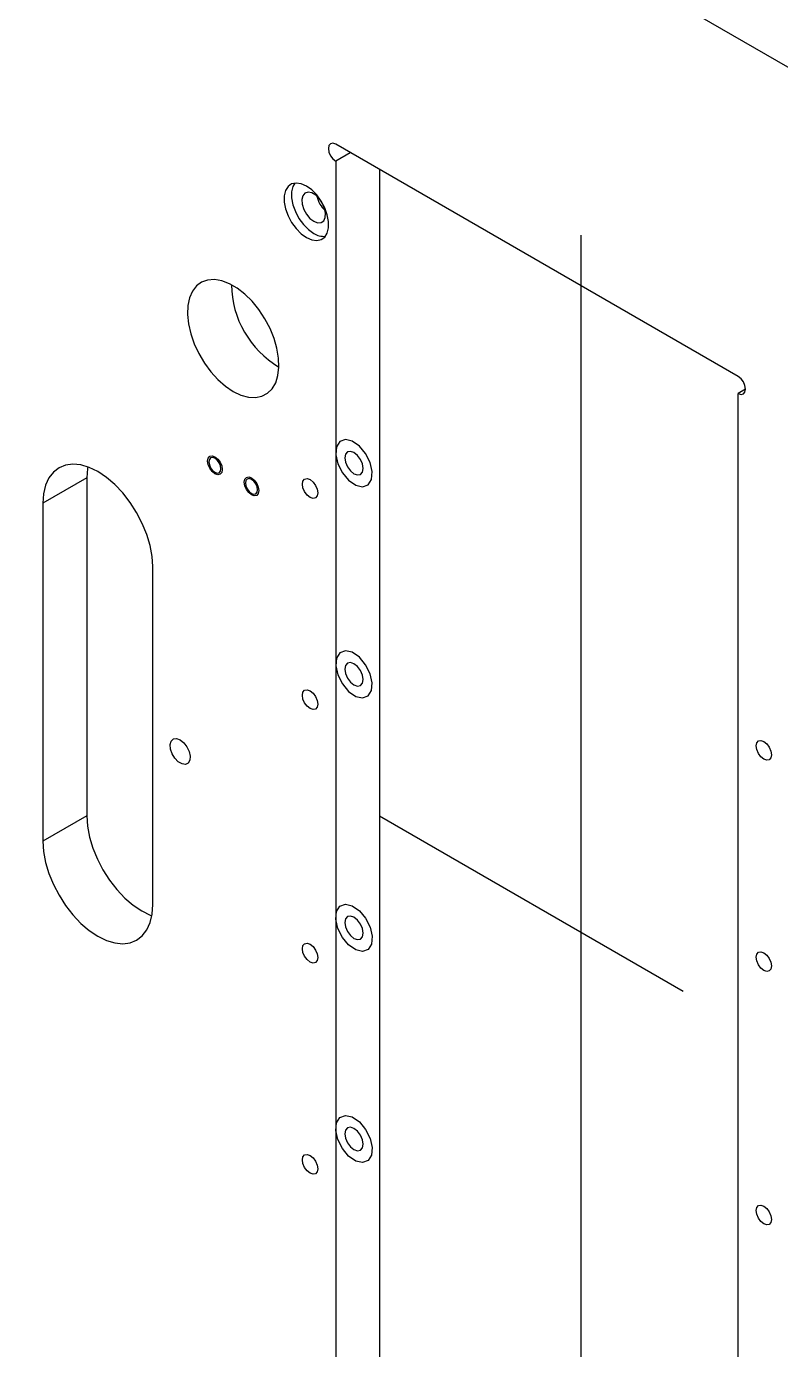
# Model space of a CAD drawing. Extents: x 2 to 292, y 3 to 207.
# Drawn here: x 263.13 to 277.7, y 147.59 to 173.16 of the extents above; entities that cross this region are included whole.
import ezdxf

# ---------------------------------------------------------------- set-up
doc = ezdxf.new("R2010")
doc.units = 0
doc.linetypes.add('SLD-中心线', pattern=[34.29, 30.48, -1.27, 1.27, -1.27])
doc.linetypes.add('SLD-实线', pattern=[0])
doc.layers.get('0').update_dxf_attribs({"linetype": 'CONTINUOUS'})

msp = doc.modelspace()

# ---------------------------------------------------------------- linework, layer by layer
at = {"color": 7, "linetype": 'SLD-实线'}
for p, q in [((285.3652783, 168.02835155), (243.64598006, 192.11238978)), ((276.87999764, 166.39447346), (269.10182309, 170.88471805)), ((269.38471178, 170.72141044), (269.10182309, 170.55810228)), ((269.10182309, 170.55810228), (269.10182309, 144.26548839)), ((269.95035123, 170.39487378), (269.95035123, 144.75533326)), ((277.02141899, 166.14949849), (276.87999764, 166.06785769)), ((276.87999764, 139.7752438), (276.87999764, 166.06785769)), ((264.29349718, 164.43343571), (263.44496903, 163.94359084)), ((264.29349718, 164.43343571), (264.29349718, 157.90110914)), ((263.44496903, 163.94359084), (263.44496903, 157.41126426)), ((265.56628933, 156.18665212), (265.56628933, 162.7189787)), ((264.29349718, 157.90110914), (263.44496903, 157.41126426))]:
    msp.add_line(p, q, dxfattribs=at)
at = {"color": 7, "linetype": 'SLD-中心线'}
for p, q in [((273.83943869, 169.12944105), (273.83943869, 142.18359425)), ((269.9503514, 157.90163996), (275.81617777, 154.51537047))]:
    msp.add_line(p, q, dxfattribs=at)
at = {"color": 7, "linetype": 'SLD-实线', "flags": 128}
for points in [[(269.10182309, 170.88471805), (269.0477039, 170.90353017), (269.00182337, 170.89461536), (268.9711668, 170.85933249), (268.96040197, 170.80305144), (268.9711668, 170.73434159), (269.00182337, 170.66366218), (269.0477039, 170.60177606), (269.10182309, 170.55810228)], [(268.53613783, 169.0801101), (268.63936311, 169.03499255), (268.7365893, 169.0214449), (268.82216584, 169.04025431), (268.89111967, 169.09032631), (268.9394434, 169.16875206), (268.96432795, 169.27097338), (268.96432795, 169.39104987), (268.9394434, 169.52200228), (268.89111967, 169.65622021), (268.82216584, 169.78590582), (268.7365893, 169.90351858), (268.63936311, 170.00222591), (268.53613783, 170.07628972), (268.43291256, 170.12140727), (268.33568637, 170.13495492), (268.25010983, 170.11614672), (268.181156, 170.06607351), (268.13283253, 169.98764882), (268.10794772, 169.88542765), (268.10794772, 169.76535117), (268.13283253, 169.6343986), (268.181156, 169.50017961), (268.25010983, 169.37049522), (268.33568637, 169.25288123), (268.43291256, 169.15417391), (268.53613783, 169.0801101)], [(268.31018117, 170.13291926), (268.27425388, 170.06928963), (268.24936906, 169.96706846), (268.24936906, 169.84699197), (268.27425388, 169.71603941), (268.32257735, 169.58182041), (268.39153117, 169.45213602), (268.47710772, 169.33452204), (268.57433391, 169.23581472), (268.67755918, 169.1617509)], [(268.67755918, 169.39446472), (268.75217833, 169.36576744), (268.81871135, 169.36893721), (268.86994822, 169.40363068), (268.90033689, 169.46608837), (268.90658384, 169.54954231), (268.88801288, 169.64494824), (268.84663574, 169.74196939), (268.78693657, 169.83009003), (268.71538466, 169.89976072), (268.6397337, 169.94343309), (268.56818179, 169.95637448), (268.50848262, 169.93718103), (268.46710548, 169.88793291), (268.44853452, 169.81396855), (268.45478148, 169.72330204), (268.48517014, 169.62575834), (268.53640701, 169.53190803), (268.60294003, 169.45192088), (268.67755918, 169.39446472)], [(267.1219243, 166.10776918), (267.27130143, 166.03621679), (267.41638115, 165.99608663), (267.55298989, 165.98853117), (267.67719744, 166.01377027), (267.78543108, 166.07107522), (267.87457693, 166.15880025), (267.9420701, 166.2744193), (267.98596921, 166.41460714), (268.00501142, 166.57533048), (267.99864856, 166.75196701), (267.96706424, 166.93943305), (267.91116672, 167.13233732), (267.83256416, 167.32512904), (267.73351749, 167.51226267), (267.61687661, 167.68835515), (267.48599695, 167.84833879), (267.34464353, 167.98761389), (267.19688274, 168.1021709), (267.04696561, 168.18871622), (266.89920508, 168.24476003), (266.75785166, 168.26868812), (266.62697187, 168.259815), (266.51033099, 168.2183932), (266.41128445, 168.14561635), (266.33268189, 168.04357721), (266.27678424, 167.91521093), (266.24519992, 167.76421137), (266.23883719, 167.59492116), (266.2578794, 167.41221215), (266.3017785, 167.22133948), (266.36927168, 167.02779447), (266.4584174, 166.83714391), (266.56665103, 166.65487507), (266.69085872, 166.48622891), (266.82746745, 166.33605928), (266.97254718, 166.20868395), (267.1219243, 166.10776918)], [(276.87999764, 166.06785769), (276.93411735, 166.04904648), (276.97999736, 166.05796037), (277.01065392, 166.09324446), (277.02141928, 166.1495252), (277.01065392, 166.21823536), (276.97999736, 166.28891355), (276.93411735, 166.35080059), (276.87999764, 166.39447346)], [(269.79348144, 164.40515884), (269.80730235, 164.55567789), (269.76754577, 164.73116924), (269.68026426, 164.90491592), (269.55874566, 165.05046656), (269.42149006, 165.14566241), (269.28939339, 165.17601076), (269.18256616, 165.13689135), (269.11727186, 165.03425975), (269.10345095, 164.88374069), (269.14320754, 164.70824934), (269.23048904, 164.53450266), (269.35200764, 164.38895202), (269.48926324, 164.29375617), (269.62135991, 164.26340782), (269.72818714, 164.30252724), (269.79348144, 164.40515884)], [(266.76837088, 164.5154812), (266.71425127, 164.55915488), (266.66837088, 164.62104182), (266.63771459, 164.69172031), (266.62694953, 164.76043017), (266.63771459, 164.81671096), (266.66837088, 164.85199444), (266.71425127, 164.86090902), (266.76837088, 164.84209752), (266.82249049, 164.79842384), (266.86837088, 164.7365369), (266.89902718, 164.66585841), (266.90979224, 164.59714855), (266.89902718, 164.54086776), (266.86837088, 164.50558428), (266.82249049, 164.49666971), (266.76837088, 164.5154812)], [(266.76837099, 164.54406019), (266.81301951, 164.52854044), (266.85087081, 164.53589539), (266.87616234, 164.56500387), (266.88504347, 164.61143568), (266.87616234, 164.66812142), (266.85087081, 164.72643089), (266.81301951, 164.77748801), (266.76837099, 164.81351835), (266.7237222, 164.82903825), (266.6858709, 164.82168331), (266.6605795, 164.79257475), (266.65169824, 164.74614302), (266.6605795, 164.6894572), (266.6858709, 164.63114781), (266.7237222, 164.58009069), (266.76837099, 164.54406019)], [(269.45537665, 164.92384449), (269.38772714, 164.94735886), (269.33037665, 164.93621564), (269.29205628, 164.89211129), (269.27859996, 164.82176031), (269.29205628, 164.73587297), (269.33037665, 164.64752487), (269.38772714, 164.57016619), (269.45537665, 164.51557409), (269.52302616, 164.49205972), (269.58037665, 164.50320294), (269.61869702, 164.54730729), (269.63215335, 164.61765828), (269.61869702, 164.70354561), (269.58037665, 164.79189371), (269.52302616, 164.86925239), (269.45537665, 164.92384449)], [(265.56628933, 162.7189787), (265.55323085, 162.91811978), (265.51437692, 163.12743434), (265.45068434, 163.34176833), (265.3637213, 163.55584469), (265.25562919, 163.76439131), (265.12906958, 163.96227317), (264.98715883, 164.14461836), (264.83339119, 164.30693668), (264.67155299, 164.44523059), (264.50562918, 164.55609604), (264.33970537, 164.63680214), (264.17786717, 164.68536264), (264.02409953, 164.70058067), (263.88218878, 164.68208213), (263.75562917, 164.63032289), (263.64753706, 164.54657677), (263.56057402, 164.4329058), (263.49688144, 164.2921097), (263.45802751, 164.12765492), (263.44496903, 163.94359084)], [(264.31145404, 164.64749116), (264.30655565, 164.61749979), (264.29349718, 164.43343571)], [(267.47547766, 164.10727714), (267.42135805, 164.15095082), (267.37547766, 164.21283777), (267.34482137, 164.28351625), (267.33405631, 164.35222612), (267.34482137, 164.40850691), (267.37547766, 164.44379038), (267.42135805, 164.45270496), (267.47547766, 164.43389347), (267.52959727, 164.39021979), (267.57547766, 164.32833284), (267.60613396, 164.25765436), (267.61689902, 164.18894449), (267.60613396, 164.1326637), (267.57547766, 164.09738022), (267.52959727, 164.08846565), (267.47547766, 164.10727714)], [(267.47547762, 164.13585622), (267.52012641, 164.12033632), (267.55797771, 164.12769127), (267.58326898, 164.1567999), (267.59215037, 164.20323156), (267.58326898, 164.25991745), (267.55797771, 164.31822676), (267.52012641, 164.36928389), (267.47547762, 164.40531438), (267.43082909, 164.42083413), (267.39297754, 164.41347934), (267.36768626, 164.3843707), (267.35880513, 164.33793889), (267.36768626, 164.28125315), (267.39297754, 164.22294384), (267.43082909, 164.17188656), (267.47547762, 164.13585622)], [(268.60684839, 164.40133853), (268.6636742, 164.3554805), (268.71184857, 164.29049981), (268.7440377, 164.21628683), (268.75534096, 164.14414156), (268.7440377, 164.08504675), (268.71184857, 164.04799915), (268.6636742, 164.0386388), (268.60684839, 164.05839106), (268.55002285, 164.10424833), (268.50184848, 164.16922962), (268.46965935, 164.243442), (268.45835609, 164.31558727), (268.46965935, 164.37468208), (268.50184848, 164.41173029), (268.55002285, 164.42109002), (268.60684839, 164.40133853)], [(269.79348144, 160.32245478), (269.80730235, 160.47297383), (269.76754577, 160.64846518), (269.68026426, 160.82221186), (269.55874566, 160.9677625), (269.42149006, 161.06295835), (269.28939339, 161.0933067), (269.18256616, 161.05418729), (269.11727186, 160.95155569), (269.10345095, 160.80103663), (269.14320754, 160.62554528), (269.23048904, 160.4517986), (269.35200764, 160.30624796), (269.48926324, 160.21105211), (269.62135991, 160.18070376), (269.72818714, 160.21982318), (269.79348144, 160.32245478)], [(269.45537665, 160.84114043), (269.38772714, 160.8646548), (269.33037665, 160.85351158), (269.29205628, 160.80940723), (269.27859996, 160.73905625), (269.29205628, 160.65316891), (269.33037665, 160.56482081), (269.38772714, 160.48746213), (269.45537665, 160.43287003), (269.52302616, 160.40935566), (269.58037665, 160.42049888), (269.61869702, 160.46460323), (269.63215335, 160.53495422), (269.61869702, 160.62084155), (269.58037665, 160.70918965), (269.52302616, 160.78654834), (269.45537665, 160.84114043)], [(268.60684839, 160.31863411), (268.6636742, 160.27277668), (268.71184857, 160.20779539), (268.7440377, 160.13358301), (268.75534096, 160.06143774), (268.7440377, 160.00234293), (268.71184857, 159.96529472), (268.6636742, 159.95593438), (268.60684839, 159.97568663), (268.55002285, 160.02154391), (268.50184848, 160.0865252), (268.46965935, 160.16073819), (268.45835609, 160.23288346), (268.46965935, 160.29197826), (268.50184848, 160.32902586), (268.55002285, 160.33838621), (268.60684839, 160.31863411)], [(266.0966195, 159.371211), (266.16686447, 159.31549612), (266.22762244, 159.23697939), (266.27068783, 159.14626462), (266.29024423, 159.05560392), (266.28365062, 158.97724079), (266.25179735, 158.92175914), (266.19898642, 158.89665184), (266.13235028, 158.90530992), (266.06088859, 158.94656388), (265.99425244, 159.01484225), (265.94144152, 159.10092375), (265.90958825, 159.1931824), (265.90299464, 159.27915835), (265.92255104, 159.34723971), (265.96561643, 159.38823224), (266.0263744, 159.39659931), (266.0966195, 159.371211)], [(277.37497234, 159.33960832), (277.43179788, 159.29375044), (277.47997278, 159.22876945), (277.51216138, 159.15455677), (277.52346517, 159.08241119), (277.51216138, 159.02331669), (277.47997278, 158.98626879), (277.43179788, 158.97690875), (277.37497234, 158.99666085), (277.31814679, 159.04251812), (277.26997295, 159.10749911), (277.23778329, 159.18171179), (277.22648056, 159.25385676), (277.23778329, 159.31295187), (277.26997295, 159.34999977), (277.31814679, 159.35935981), (277.37497234, 159.33960832)], [(264.29349718, 157.90110914), (264.30655565, 157.70196796), (264.34540958, 157.49265327), (264.40910216, 157.27831915), (264.4960652, 157.06424314), (264.60415732, 156.85569653), (264.73071693, 156.65781448), (264.87262767, 156.47546947), (265.02639531, 156.31315139), (265.18823351, 156.1748571), (265.35415732, 156.06399188), (265.52008114, 155.98328554), (265.54833248, 155.97259644)], [(263.44496903, 157.41126426), (263.45802751, 157.21212309), (263.49688144, 157.0028084), (263.56057402, 156.78847427), (263.64753706, 156.57439827), (263.75562917, 156.36585166), (263.88218878, 156.1679696), (264.02409953, 155.9856246), (264.17786717, 155.82330652), (264.33970537, 155.68501223), (264.50562918, 155.574147), (264.67155299, 155.49344067), (264.83339119, 155.44488055), (264.98715883, 155.4296623), (265.12906958, 155.44816064), (265.25562919, 155.49992008), (265.3637213, 155.5836662), (265.45068434, 155.69733681), (265.51437692, 155.83813305), (265.55323085, 156.00258795), (265.56628933, 156.18665212)], [(269.79348144, 155.42320991), (269.72818714, 155.3205783), (269.62135991, 155.28145889), (269.48926324, 155.31180724), (269.35200764, 155.40700309), (269.23048904, 155.55255373), (269.14320754, 155.72630041), (269.10345095, 155.90179176), (269.11727186, 156.05231081), (269.18256616, 156.15494242), (269.28939339, 156.19406183), (269.42149006, 156.16371348), (269.55874566, 156.06851763), (269.68026426, 155.92296699), (269.76754577, 155.74922031), (269.80730235, 155.57372896), (269.79348144, 155.42320991)], [(269.45537665, 155.94189556), (269.38772714, 155.96540993), (269.33037665, 155.95426671), (269.29205628, 155.91016236), (269.27859996, 155.83981137), (269.29205628, 155.75392404), (269.33037665, 155.66557594), (269.38772714, 155.58821726), (269.45537665, 155.53362516), (269.52302616, 155.51011079), (269.58037665, 155.52125401), (269.61869702, 155.56535836), (269.63215335, 155.63570935), (269.61869702, 155.72159668), (269.58037665, 155.80994478), (269.52302616, 155.88730346), (269.45537665, 155.94189556)], [(268.60684839, 155.41938919), (268.6636742, 155.37353161), (268.71184857, 155.30855032), (268.7440377, 155.23433794), (268.75534096, 155.1621926), (268.7440377, 155.10309779), (268.71184857, 155.06605011), (268.6636742, 155.05668977), (268.60684839, 155.07644202), (268.55002285, 155.1222993), (268.50184848, 155.18728059), (268.46965935, 155.26149304), (268.45835609, 155.33363831), (268.46965935, 155.3927332), (268.50184848, 155.4297808), (268.55002285, 155.43914114), (268.60684839, 155.41938919)], [(277.37497234, 155.25690389), (277.43179788, 155.21104662), (277.47997278, 155.14606503), (277.51216138, 155.07185295), (277.52346517, 154.99970738), (277.51216138, 154.94061287), (277.47997278, 154.90356436), (277.43179788, 154.89420432), (277.37497234, 154.91395642), (277.31814679, 154.9598137), (277.26997295, 155.02479468), (277.23778329, 155.09900797), (277.22648056, 155.17115294), (277.23778329, 155.23024805), (277.26997295, 155.26729535), (277.31814679, 155.276656), (277.37497234, 155.25690389)], [(269.79348144, 151.34050585), (269.72818714, 151.23787425), (269.62135991, 151.19875483), (269.48926324, 151.22910318), (269.35200764, 151.32429903), (269.23048904, 151.46984967), (269.14320754, 151.64359635), (269.10345095, 151.8190877), (269.11727186, 151.96960676), (269.18256616, 152.07223836), (269.28939339, 152.11135777), (269.42149006, 152.08100942), (269.55874566, 151.98581357), (269.68026426, 151.84026293), (269.76754577, 151.66651625), (269.80730235, 151.4910249), (269.79348144, 151.34050585)], [(269.45537665, 151.8591915), (269.38772714, 151.88270587), (269.33037665, 151.87156265), (269.29205628, 151.8274583), (269.27859996, 151.75710731), (269.29205628, 151.67121998), (269.33037665, 151.58287188), (269.38772714, 151.5055132), (269.45537665, 151.4509211), (269.52302616, 151.42740673), (269.58037665, 151.43854995), (269.61869702, 151.4826543), (269.63215335, 151.55300529), (269.61869702, 151.63889262), (269.58037665, 151.72724072), (269.52302616, 151.8045994), (269.45537665, 151.8591915)], [(268.60684839, 151.33668492), (268.6636742, 151.29082749), (268.71184857, 151.2258462), (268.7440377, 151.15163382), (268.75534096, 151.07948855), (268.7440377, 151.02039375), (268.71184857, 150.98334615), (268.6636742, 150.9739858), (268.60684839, 150.99373806), (268.55002285, 151.03959533), (268.50184848, 151.10457662), (268.46965935, 151.178789), (268.45835609, 151.25093427), (268.46965935, 151.31002908), (268.50184848, 151.34707668), (268.55002285, 151.35643702), (268.60684839, 151.33668492)], [(277.37497234, 150.35765898), (277.43179788, 150.31180156), (277.47997278, 150.24681996), (277.51216138, 150.17260789), (277.52346517, 150.10046224), (277.51216138, 150.04136773), (277.47997278, 150.00431975), (277.43179788, 149.99495971), (277.37497234, 150.01471181), (277.31814679, 150.06056909), (277.26997295, 150.12555007), (277.23778329, 150.19976283), (277.22648056, 150.2719078), (277.23778329, 150.33100299), (277.26997295, 150.36805028), (277.31814679, 150.37741093), (277.37497234, 150.35765898)]]:
    msp.add_lwpolyline(points, dxfattribs=at)
at = {"color": 7, "linetype": 'SLD-实线'}
for centre, radius, start, end in [((269.25828199, 169.99508561), 0.53191969, 192.478421254, 227.516245365), ((268.8705827, 169.45283012), 0.34926378, 236.450426653, 275.410626841), ((268.966561, 168.1933306), 1.87947219, 180.761577324, 239.233044888)]:
    msp.add_arc(centre, radius, start, end, dxfattribs=at)

doc.saveas('drawing.dxf')
